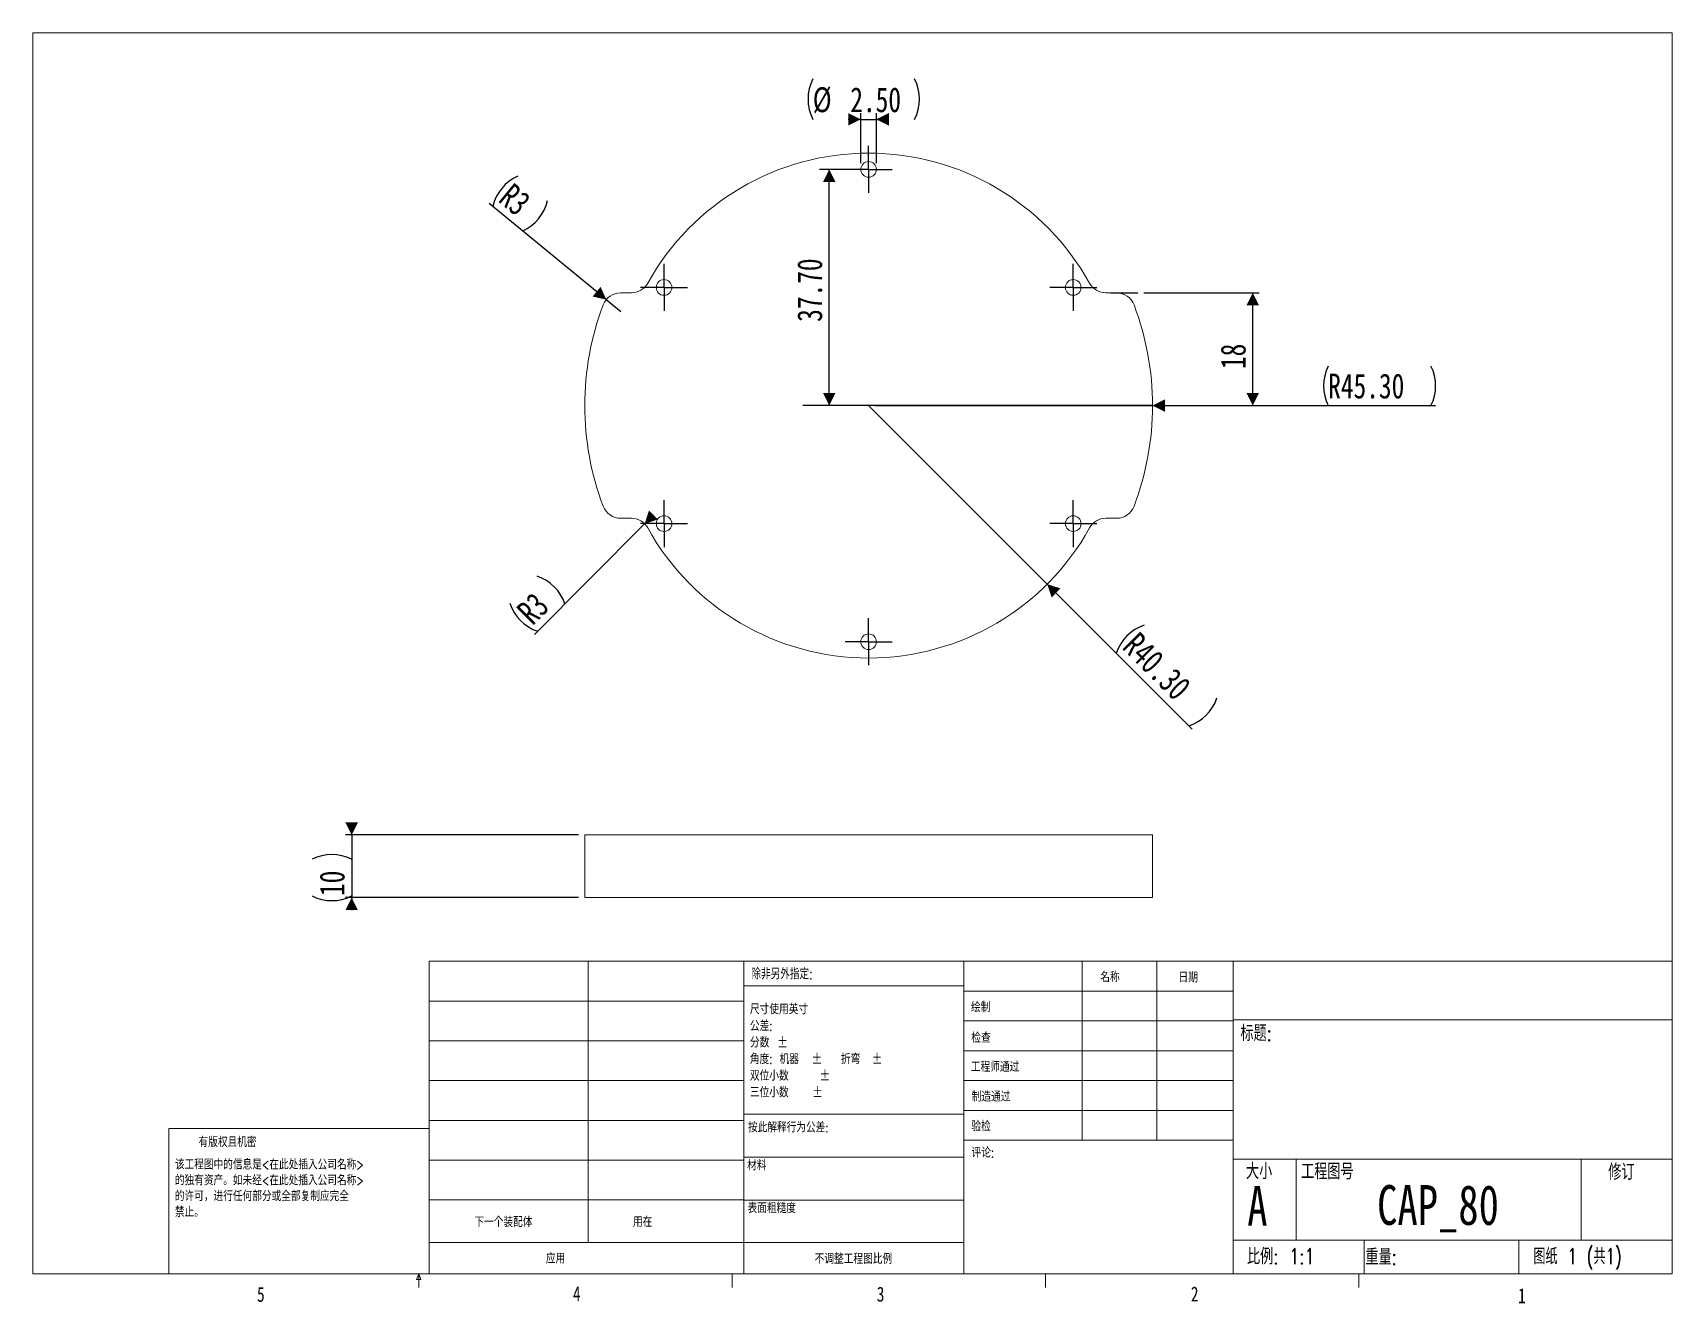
# Model space of a CAD drawing. Header units: millimetres. Extents: x 8 to 270, y 5 to 208.
import ezdxf

# ---------------------------------------------------------------- set-up
doc = ezdxf.new("R2010")
doc.units = ezdxf.units.MM
doc.layers.add('FORMAT', color=7, linetype='Continuous')
doc.styles.add('SLDTEXTSTYLE0', font='TXT', dxfattribs={"width": 0.75, "bigfont": 'bigfont'})
doc.styles.add('SLDTEXTSTYLE1', font='TXT', dxfattribs={"width": 0.75})
doc.styles.add('SLDTEXTSTYLE2', font='TXT', dxfattribs={"width": 0.694444, "bigfont": 'bigfont'})
doc.dimstyles.new('SLDDIMSTYLE0', dxfattribs={"dimtxt": 3.96875, "dimasz": 2, "dimexe": 0, "dimexo": 0.0625, "dimgap": 0.992188, "dimtad": 1, "dimrnd": 1e-09, "dimzin": 4, "dimdsep": 46, "dimtxsty": 'SLDTEXTSTYLE1', "dimsah": 1, "dimcen": 0.09, "dimadec": 0, "dimazin": 1, "dimtfac": 1, "dimtofl": 0, "dimtmove": 0, "dimatfit": 3, "dimfxl": 0, "dimfrac": 2, "dimtolj": 1, "dimtzin": 12, "dimarcsym": 0})
doc.dimstyles.new('SLDDIMSTYLE1', dxfattribs={"dimtxt": 3.96875, "dimasz": 2, "dimexe": 0, "dimexo": 0.0625, "dimgap": 0.992188, "dimtad": 1, "dimdec": 6, "dimrnd": 1e-09, "dimzin": 12, "dimdsep": 46, "dimtxsty": 'SLDTEXTSTYLE1', "dimsah": 1, "dimcen": 0.09, "dimadec": 0, "dimazin": 3, "dimtfac": 1, "dimtofl": 0, "dimtmove": 0, "dimatfit": 3, "dimfxl": 0, "dimfrac": 2, "dimtolj": 1, "dimtzin": 12, "dimarcsym": 0})
doc.dimstyles.new('SLDDIMSTYLE2', dxfattribs={"dimtxt": 3.96875, "dimasz": 2, "dimexe": 0, "dimexo": 0.0625, "dimgap": 0.992188, "dimtad": 1, "dimrnd": 1e-09, "dimzin": 4, "dimdsep": 46, "dimtxsty": 'SLDTEXTSTYLE1', "dimsah": 1, "dimcen": 0, "dimadec": 0, "dimazin": 1, "dimtfac": 1, "dimtofl": 0, "dimtmove": 0, "dimatfit": 3, "dimfxl": 0, "dimfrac": 2, "dimtolj": 1, "dimtzin": 12, "dimarcsym": 0})
doc.dimstyles.new('SLDDIMSTYLE3', dxfattribs={"dimtxt": 3.96875, "dimasz": 2, "dimexe": 0, "dimexo": 0.0625, "dimgap": 0.992188, "dimtad": 1, "dimrnd": 1e-09, "dimzin": 4, "dimdsep": 46, "dimtxsty": 'SLDTEXTSTYLE1', "dimsah": 1, "dimcen": 0.09, "dimadec": 0, "dimazin": 1, "dimtfac": 1, "dimtmove": 0, "dimatfit": 0, "dimfxl": 0, "dimfrac": 2, "dimtolj": 1, "dimtzin": 12, "dimarcsym": 0})
doc.dimstyles.new('SLDDIMSTYLE4', dxfattribs={"dimtxt": 3.96875, "dimasz": 2, "dimexe": 0, "dimexo": 0.0625, "dimgap": 0.992188, "dimtad": 1, "dimrnd": 1e-09, "dimzin": 12, "dimdsep": 46, "dimtxsty": 'SLDTEXTSTYLE1', "dimsah": 1, "dimcen": 0, "dimadec": 0, "dimazin": 3, "dimtfac": 1, "dimtofl": 0, "dimtmove": 0, "dimatfit": 3, "dimfxl": 0, "dimfrac": 2, "dimtolj": 1, "dimtzin": 12, "dimarcsym": 0})
doc.dimstyles.new('SLDDIMSTYLE5', dxfattribs={"dimtxt": 3.96875, "dimasz": 2, "dimexe": 0, "dimexo": 0.0625, "dimgap": 0.992188, "dimtad": 1, "dimrnd": 1e-09, "dimzin": 12, "dimdsep": 46, "dimtxsty": 'SLDTEXTSTYLE1', "dimsah": 1, "dimcen": 0, "dimadec": 0, "dimazin": 3, "dimtfac": 1, "dimtofl": 0, "dimtmove": 1, "dimatfit": 3, "dimfxl": 0, "dimfrac": 2, "dimtolj": 1, "dimtzin": 12, "dimarcsym": 0})
doc.dimstyles.new('SLDDIMSTYLE6', dxfattribs={"dimtxt": 3.96875, "dimasz": 2, "dimexe": 0, "dimexo": 0.0625, "dimgap": 0.992188, "dimtad": 1, "dimdec": 6, "dimrnd": 1e-09, "dimzin": 12, "dimdsep": 46, "dimtxsty": 'SLDTEXTSTYLE1', "dimsah": 1, "dimcen": 0.09, "dimadec": 0, "dimazin": 3, "dimtfac": 1, "dimtmove": 0, "dimatfit": 0, "dimfxl": 0, "dimfrac": 2, "dimtolj": 1, "dimtzin": 12, "dimarcsym": 0})

# ---------------------------------------------------------------- blocks, each defined once
blk = doc.blocks.new('SW_NOTE_0')
at = {"color": 0, "linetype": 'Continuous', "lineweight": 0, "char_height": 1.651, "attachment_point": 1}
for s, insert, style in [('\\M+18EDA\\M+190A1\\M+18E67\\M+19770\\M+18970\\M+190A1', (0, 2.13), 'SLDTEXTSTYLE0'), ('\\M+18CF6\\M+18DB7:', (0, -0.52), 'SLDTEXTSTYLE0'), ('\\M+195AA\\M+19094', (0, -3.17), 'SLDTEXTSTYLE0'), ('%%p', (4.35, -3.17), 'SLDTEXTSTYLE1'), ('\\M+18A70\\M+19378: \\M+18AF7\\M+18AED', (0, -5.82), 'SLDTEXTSTYLE0'), ('%%p', (9.86, -5.82), 'SLDTEXTSTYLE1'), ('\\M+190DC\\M+19C5E', (14.53, -5.82), 'SLDTEXTSTYLE0'), ('%%p', (19.44, -5.82), 'SLDTEXTSTYLE1'), ('\\M+1916F\\M+188CA\\M+18FAC\\M+19094', (0, -8.48), 'SLDTEXTSTYLE0'), ('%%p', (11.13, -8.48), 'SLDTEXTSTYLE1'), ('\\M+18E4F\\M+188CA\\M+18FAC\\M+19094', (0, -11.13), 'SLDTEXTSTYLE0'), ('%%p', (9.92, -11.13), 'SLDTEXTSTYLE1')]:
    blk.add_mtext(s, dxfattribs=dict(at, insert=insert, style=style))
blk = doc.blocks.new('SW_NOTE_1')
at = {"color": 0, "linetype": 'Continuous', "lineweight": 0, "char_height": 1.524, "attachment_point": 1, "style": 'SLDTEXTSTYLE0'}
for s, insert in [('该\\M+18D48\\M+192F6图\\M+19286\\M+19349\\M+1904D\\M+191A7\\M+190A5<\\M+18DDD\\M+18D9F处\\M+19D87\\M+193FC\\M+18CF6\\M+18E69\\M+196BC\\M+18FCC>', (0, 1.96)), ('\\M+19349\\M+193C6\\M+1974C资产\\M+18142\\M+19440\\M+196A2经<\\M+18DDD\\M+18D9F处\\M+19D87\\M+193FC\\M+18CF6\\M+18E69\\M+196BC\\M+18FCC>', (0, -0.56)), ('\\M+19349许\\M+189C2\\M+18143进\\M+18D73\\M+19443\\M+189BD\\M+19594\\M+195AA\\M+188BD\\M+19153\\M+19594复\\M+190A7应\\M+18AAE\\M+19153', (0, -3.08)), ('\\M+18BD6\\M+18E7E\\M+18142', (0, -5.61))]:
    blk.add_mtext(s, dxfattribs=dict(at, insert=insert))
blk = doc.blocks.new('_D')
at = {"layer": 'FORMAT'}
blk.add_line((135.48, 148.57), (135.48, 186.27), dxfattribs=at)
for points in [[(135.48, 186.27), (134.48, 184.27), (136.48, 184.27)], [(135.48, 148.57), (136.48, 150.57), (134.48, 150.57)]]:
    blk.add_solid(points, dxfattribs=at)
at = {"layer": 'FORMAT', "insert": (130.37, 161.93), "char_height": 3.969, "attachment_point": 1, "rotation": 90, "style": 'SLDTEXTSTYLE1'}
blk.add_mtext('37.70', dxfattribs=at)
blk = doc.blocks.new('_D_1')
at = {"layer": 'FORMAT'}
for p, q in [((185.69, 166.57), (204.06, 166.57)), ((203.06, 148.57), (203.06, 166.57)), ((142.76, 148.57), (204.06, 148.57))]:
    blk.add_line(p, q, dxfattribs=at)
for points in [[(203.06, 166.57), (202.06, 164.57), (204.06, 164.57)], [(203.06, 148.57), (204.06, 150.57), (202.06, 150.57)]]:
    blk.add_solid(points, dxfattribs=at)
at = {"layer": 'FORMAT', "insert": (197.95, 154.4), "char_height": 3.969, "attachment_point": 1, "rotation": 90, "style": 'SLDTEXTSTYLE1'}
blk.add_mtext('18', dxfattribs=at)
blk = doc.blocks.new('_D_2')
at = {"layer": 'FORMAT'}
for q in [(141.76, 148.57), (193.42, 96.92)]:
    blk.add_line((170.26, 120.07), q, dxfattribs=at)
for centre, start, end in [((187.98, 106.81), 108.4349, 161.5651), ((190.66, 104.13), 288.4349, 341.5651)]:
    blk.add_arc(centre, 7.05, start, end, dxfattribs=at)
blk.add_solid([(170.26, 120.07), (170.97, 117.95), (172.38, 119.37)], dxfattribs=at)
at = {"layer": 'FORMAT', "insert": (184.9, 112.66), "char_height": 3.969, "attachment_point": 1, "rotation": 315, "style": 'SLDTEXTSTYLE1'}
blk.add_mtext('R40.30', dxfattribs=at)
blk = doc.blocks.new('_D_3')
at = {"layer": 'FORMAT'}
for q in [(141.76, 148.57), (232.25, 148.57)]:
    blk.add_line((187.06, 148.57), q, dxfattribs=at)
for centre, start, end in [((221.41, 151.72), 153.4349, 206.5651), ((225.2, 151.72), 333.4349, 26.5651)]:
    blk.add_arc(centre, 7.05, start, end, dxfattribs=at)
blk.add_solid([(187.06, 148.57), (189.06, 147.57), (189.06, 149.57)], dxfattribs=at)
at = {"layer": 'FORMAT', "insert": (215.1, 153.68), "char_height": 3.969, "attachment_point": 1, "style": 'SLDTEXTSTYLE1'}
blk.add_mtext('R45.30', dxfattribs=at)
blk = doc.blocks.new('_D_4')
at = {"layer": 'FORMAT'}
for p, q in [((140.51, 194.26), (138.51, 194.26)), ((140.51, 187.26), (140.51, 195.25)), ((140.51, 194.26), (143.01, 194.26)), ((143.01, 187.26), (143.01, 195.25)), ((143.01, 194.26), (145.01, 194.26))]:
    blk.add_line(p, q, dxfattribs=at)
for centre, start, end in [((139.31, 197.49), 153.4349, 206.5651), ((142.64, 197.49), 333.4349, 26.5651)]:
    blk.add_arc(centre, 7.22, start, end, dxfattribs=at)
for points in [[(140.51, 194.26), (138.51, 195.26), (138.51, 193.26)], [(143.01, 194.26), (145.01, 193.26), (145.01, 195.26)]]:
    blk.add_solid(points, dxfattribs=at)
at = {"layer": 'FORMAT', "char_height": 3.969, "attachment_point": 1, "style": 'SLDTEXTSTYLE1'}
for s, insert in [('%%c', (132.85, 199.38)), ('2.50', (138.84, 199.38))]:
    blk.add_mtext(s, dxfattribs=dict(at, insert=insert))
blk = doc.blocks.new('_D_5')
at = {"layer": 'FORMAT'}
for q in [(81.22, 180.84), (102.21, 163.57)]:
    blk.add_line((99.9, 165.48), q, dxfattribs=at)
for centre, start, end in [((88.65, 178.76), 113.9904, 167.1205), ((83.65, 182.87), 293.9904, 347.1205)]:
    blk.add_arc(centre, 7.05, start, end, dxfattribs=at)
blk.add_solid([(99.9, 165.48), (98.99, 167.52), (97.72, 165.98)], dxfattribs=at)
at = {"layer": 'FORMAT', "insert": (85.02, 184.29), "char_height": 3.969, "attachment_point": 1, "rotation": 320.5554, "style": 'SLDTEXTSTYLE1'}
blk.add_mtext('R3', dxfattribs=at)
blk = doc.blocks.new('_D_6')
at = {"layer": 'FORMAT'}
for q in [(107.43, 131.11), (88.44, 112.02)]:
    blk.add_line((106.02, 129.69), q, dxfattribs=at)
for centre, start, end in [((86.62, 114.66), 18.4349, 71.5651), ((91.19, 119.23), 198.4349, 251.5651)]:
    blk.add_arc(centre, 7.05, start, end, dxfattribs=at)
blk.add_solid([(106.02, 129.69), (108.14, 130.4), (106.72, 131.82)], dxfattribs=at)
at = {"layer": 'FORMAT', "insert": (85.34, 116.16), "char_height": 3.969, "attachment_point": 1, "rotation": 45, "style": 'SLDTEXTSTYLE1'}
blk.add_mtext('R3', dxfattribs=at)
blk = doc.blocks.new('SW_CENTERMARKSYMBOL_0')
at = {"layer": 'FORMAT', "color": 0}
for p, q in [((0, 2.5), (0, 3.75)), ((-2.5, 0), (-3.75, 0)), ((0, 0), (-2.5, 0)), ((0, 0), (0, 2.5)), ((0, 0), (0, -2.5)), ((0, 0), (2.5, 0)), ((2.5, 0), (3.75, 0)), ((0, -2.5), (0, -3.75))]:
    blk.add_line(p, q, dxfattribs=at)
blk = doc.blocks.new('SW_CENTERMARKSYMBOL_1')
at = {"layer": 'FORMAT', "color": 0}
for p, q in [((0, 2.5), (0, 3.75)), ((-2.5, 0), (-3.75, 0)), ((0, 0), (-2.5, 0)), ((0, 0), (0, 2.5)), ((0, 0), (0, -2.5)), ((0, 0), (2.5, 0)), ((2.5, 0), (3.75, 0)), ((0, -2.5), (0, -3.75))]:
    blk.add_line(p, q, dxfattribs=at)
blk = doc.blocks.new('SW_CENTERMARKSYMBOL_2')
at = {"layer": 'FORMAT', "color": 0}
for p, q in [((0, 2.5), (0, 3.75)), ((-2.5, 0), (-3.75, 0)), ((0, 0), (-2.5, 0)), ((0, 0), (0, 2.5)), ((0, 0), (0, -2.5)), ((0, 0), (2.5, 0)), ((2.5, 0), (3.75, 0)), ((0, -2.5), (0, -3.75))]:
    blk.add_line(p, q, dxfattribs=at)
blk = doc.blocks.new('SW_CENTERMARKSYMBOL_3')
at = {"layer": 'FORMAT', "color": 0}
for p, q in [((0, 2.5), (0, 3.75)), ((-2.5, 0), (-3.75, 0)), ((0, 0), (-2.5, 0)), ((0, 0), (0, 2.5)), ((0, 0), (0, -2.5)), ((0, 0), (2.5, 0)), ((2.5, 0), (3.75, 0)), ((0, -2.5), (0, -3.75))]:
    blk.add_line(p, q, dxfattribs=at)
blk = doc.blocks.new('SW_CENTERMARKSYMBOL_4')
at = {"layer": 'FORMAT', "color": 0}
for p, q in [((0, 2.5), (0, 3.75)), ((-2.5, 0), (-3.75, 0)), ((0, 0), (-2.5, 0)), ((0, 0), (0, 2.5)), ((0, 0), (0, -2.5)), ((0, 0), (2.5, 0)), ((2.5, 0), (3.75, 0)), ((0, -2.5), (0, -3.75))]:
    blk.add_line(p, q, dxfattribs=at)
blk = doc.blocks.new('SW_CENTERMARKSYMBOL_5')
at = {"layer": 'FORMAT', "color": 0}
for p, q in [((0, 2.5), (0, 3.75)), ((-2.5, 0), (-3.75, 0)), ((0, 0), (-2.5, 0)), ((0, 0), (0, 2.5)), ((0, 0), (0, -2.5)), ((0, 0), (2.5, 0)), ((2.5, 0), (3.75, 0)), ((0, -2.5), (0, -3.75))]:
    blk.add_line(p, q, dxfattribs=at)
blk = doc.blocks.new('_D_7')
at = {"layer": 'FORMAT'}
for p, q in [((59.27, 80.03), (59.27, 82.03)), ((95.47, 80.03), (58.28, 80.03)), ((59.27, 80.03), (59.27, 70.03)), ((95.47, 70.03), (58.28, 70.03)), ((59.27, 70.03), (59.27, 68.03))]:
    blk.add_line(p, q, dxfattribs=at)
for centre, start, end in [((56.11, 69.84), 63.4349, 116.5651), ((56.11, 76.59), 243.4349, 296.5651)]:
    blk.add_arc(centre, 7.05, start, end, dxfattribs=at)
for points in [[(59.27, 80.03), (60.27, 82.03), (58.27, 82.03)], [(59.27, 70.03), (58.27, 68.03), (60.27, 68.03)]]:
    blk.add_solid(points, dxfattribs=at)
at = {"layer": 'FORMAT', "insert": (54.15, 70.28), "char_height": 3.969, "attachment_point": 1, "rotation": 90, "style": 'SLDTEXTSTYLE1'}
blk.add_mtext('10', dxfattribs=at)

msp = doc.modelspace()

# ---------------------------------------------------------------- linework, layer by layer
at = {"color": 7, "linetype": 'Continuous', "lineweight": 0}
for p, q in [((8.3801458, 208.0786585), (270.0001458, 208.0786585)), ((8.3801458, 208.0786585), (8.3801458, 9.9586585)), ((270.0001458, 9.9586585), (270.0001458, 208.0786585)), ((71.6542778, 59.8530969), (270.0001458, 59.8530969)), ((71.6542778, 9.9586585), (71.6542778, 59.8530969)), ((97.0029731, 59.8530969), (97.0029731, 14.9440392)), ((121.8738769, 9.9586585), (121.8738769, 59.8530969)), ((156.9627354, 59.8530969), (156.9627354, 9.9586585)), ((175.8602232, 59.8530969), (175.8602232, 31.2780969)), ((187.7608142, 59.8530969), (187.7608142, 31.2780969)), ((199.9286579, 59.8530969), (199.9286579, 9.9586585)), ((156.9627354, 55.9328663), (121.8738769, 55.9328663)), ((156.9627354, 55.0905969), (199.9286579, 55.0905969)), ((71.6542778, 53.5030969), (121.8738769, 53.5030969)), ((156.9627354, 50.3280969), (199.9286579, 50.3280969)), ((199.9286579, 50.5274674), (270.0001458, 50.5274674)), ((71.6542778, 47.1530969), (121.8738769, 47.1530969)), ((156.9627354, 45.5655969), (199.9286579, 45.5655969)), ((71.6542778, 40.8030969), (121.8738769, 40.8030969)), ((199.9286579, 40.8030969), (156.9627354, 40.8030969)), ((71.6542778, 34.4530969), (121.8738769, 34.4530969)), ((121.8738769, 35.4532319), (156.9627354, 35.4532319)), ((199.9286579, 36.0405969), (156.9627354, 36.0405969)), ((30.0691625, 9.9586585), (30.0691625, 33.1830969)), ((71.6542778, 33.1830969), (30.0691625, 33.1830969)), ((199.9286579, 31.2780969), (156.9627354, 31.2780969)), ((71.6542778, 28.1030969), (121.8738769, 28.1030969)), ((121.8738769, 28.5952319), (156.9627354, 28.5952319)), ((199.9286579, 28.2431806), (270.0001458, 28.2431806)), ((209.9754945, 28.2431806), (209.9754945, 15.3659589)), ((255.4729893, 28.2431806), (255.4729893, 15.3659589)), ((71.6542778, 21.7530969), (121.8738769, 21.7530969)), ((121.8738769, 21.7372319), (156.9627354, 21.7372319)), ((71.6542778, 14.9440392), (156.9627354, 14.9440392)), ((199.9286579, 15.3659589), (270.0001458, 15.3659589)), ((220.8363253, 15.3659589), (220.8363253, 9.9586585)), ((245.5228938, 15.3659589), (245.5228938, 9.9586585)), ((270.0001458, 9.9586585), (8.3801458, 9.9586585)), ((69.6322174, 9.0805), (69.9687958, 9.9586585)), ((70.2876921, 9.0805), (69.6322174, 9.0805)), ((69.9687958, 9.9586585), (69.9687958, 7.8047587)), ((69.9687958, 9.9586585), (70.2876921, 9.0805)), ((119.9750458, 9.9586585), (119.9750458, 7.8047587)), ((169.9812958, 9.9586585), (169.9812958, 7.8047587)), ((219.9875458, 9.9586585), (219.9875458, 7.8047587))]:
    msp.add_line(p, q, dxfattribs=at)
at = {"color": 7, "linetype": 'Continuous', "lineweight": 15}
for p, q in [((102.2134461, 166.5707483), (103.89781, 166.5707483)), ((179.6312928, 166.5707483), (181.3156568, 166.5707483)), ((103.89781, 130.5707499), (102.2134461, 130.5707499)), ((181.3156568, 130.5707499), (179.6312928, 130.5707499)), ((96.464552, 80.0298666), (96.464552, 70.0298668)), ((96.464552, 80.0298666), (99.4084031, 80.0298666)), ((99.4084031, 80.0298666), (102.2134461, 80.0298666)), ((103.89781, 80.0298666), (102.2134461, 80.0298666)), ((103.89781, 80.0298666), (106.5213718, 80.0298666)), ((177.0077311, 80.0298666), (106.5213718, 80.0298666)), ((177.0077311, 80.0298666), (179.6312928, 80.0298666)), ((181.3156568, 80.0298666), (179.6312928, 80.0298666)), ((181.3156568, 80.0298666), (184.1206998, 80.0298666)), ((184.1206998, 80.0298666), (187.0645508, 80.0298666)), ((187.0645508, 70.0298668), (187.0645508, 80.0298666)), ((96.464552, 70.0298668), (99.4084031, 70.0298668)), ((102.2134461, 70.0298668), (99.4084031, 70.0298668)), ((103.89781, 70.0298668), (102.2134461, 70.0298668)), ((106.5213718, 70.0298668), (103.89781, 70.0298668)), ((177.0077311, 70.0298668), (106.5213718, 70.0298668)), ((179.6312928, 70.0298668), (177.0077311, 70.0298668)), ((181.3156568, 70.0298668), (179.6312928, 70.0298668)), ((184.1206998, 70.0298668), (181.3156568, 70.0298668)), ((184.1206998, 70.0298668), (187.0645508, 70.0298668))]:
    msp.add_line(p, q, dxfattribs=at)
for centre in [(141.7645514, 186.2707491), (109.1153937, 167.4207491), (174.4137091, 167.4207491), (109.1153937, 129.7207491), (174.4137091, 129.7207491), (141.7645514, 110.8707491)]:
    msp.add_circle(centre, 1.25, dxfattribs=at)
for centre, radius, start, end in [((141.7645514, 148.5707491), 40.3, 29.011715861, 150.988284139), ((103.8978114, 169.5707491), 3, 270, 330.988284139), ((179.6312914, 169.5707491), 3, 209.011715861, 270), ((102.2134452, 163.5707491), 3, 90, 159.230460265), ((181.3156576, 163.5707491), 3, 20.769539735, 90), ((141.7645514, 148.5707491), 45.3, 159.230460265, 200.769539735), ((141.7645514, 148.5707491), 45.3, 339.230460265, 20.769539735), ((102.2134452, 133.5707491), 3, 200.769539735, 270), ((181.3156576, 133.5707491), 3, 270, 339.230460265), ((103.8978114, 127.5707491), 3, 29.011715861, 90), ((141.7645514, 148.5707491), 40.3, 209.011715861, 330.988284139), ((179.6312914, 127.5707491), 3, 90, 150.988284139)]:
    msp.add_arc(centre, radius, start, end, dxfattribs=at)
at = {"layer": 'FORMAT'}
for p, q in [((141.7645514, 186.2707491), (133.9282859, 186.2707491)), ((180.4734745, 166.5707491), (184.6979803, 166.5707491)), ((141.7645514, 148.5707491), (131.2806815, 148.5707491))]:
    msp.add_line(p, q, dxfattribs=at)

# ---------------------------------------------------------------- block references
at = {"color": 7, "linetype": 'Continuous', "lineweight": 0}
for name, p in [('SW_NOTE_0', (122.817482, 50.9248886)), ('SW_NOTE_1', (31.054571, 26.196272))]:
    msp.add_blockref(name, p, dxfattribs=at)
at = {"layer": 'FORMAT'}
for name, p in [('SW_CENTERMARKSYMBOL_0', (141.7645514, 186.2707491)), ('SW_CENTERMARKSYMBOL_5', (109.1153937, 167.4207491)), ('SW_CENTERMARKSYMBOL_1', (174.4137091, 167.4207491)), ('SW_CENTERMARKSYMBOL_4', (109.1153937, 129.7207491)), ('SW_CENTERMARKSYMBOL_2', (174.4137091, 129.7207491)), ('SW_CENTERMARKSYMBOL_3', (141.7645514, 110.8707491))]:
    msp.add_blockref(name, p, dxfattribs=at)

# ---------------------------------------------------------------- texts
at = {"color": 7, "linetype": 'Continuous', "lineweight": 0}
for s, insert, char_height, attachment_point, style in [('\\M+18F9C\\M+194F1另\\M+18A4F\\M+18E77\\M+192E8:', (123.0581178, 58.7577035), 1.778, 1, 'SLDTEXTSTYLE0'), ('\\M+196BC\\M+18FCC', (178.7239883, 58.1816496), 1.651, 1, 'SLDTEXTSTYLE0'), ('\\M+193FA\\M+18AFA', (191.215037, 58.1375498), 1.651, 1, 'SLDTEXTSTYLE0'), ('绘\\M+190A7', (158.0966977, 53.3814051), 1.651, 1, 'SLDTEXTSTYLE0'), ('标题:', (201.0935886, 49.6516181), 2.54, 1, 'SLDTEXTSTYLE0'), ('检查', (158.150824, 48.4954557), 1.651, 1, 'SLDTEXTSTYLE0'), ('\\M+18D48\\M+192F6师\\M+192CA过', (158.0773352, 43.8594545), 1.651, 1, 'SLDTEXTSTYLE0'), ('\\M+190A7\\M+191A2\\M+192CA过', (158.2030225, 39.1041342), 1.651, 1, 'SLDTEXTSTYLE0'), ('\\M+188C2\\M+18D9F\\M+189F0释\\M+18D73为\\M+18CF6\\M+18DB7:', (122.5090936, 34.0867583), 1.524, 1, 'SLDTEXTSTYLE0'), ('验检', (158.1617651, 34.3816983), 1.651, 1, 'SLDTEXTSTYLE0'), ('\\M+1974C\\M+194C5权\\M+18A8E\\M+18AF7\\M+196A7', (34.8297233, 31.7415486), 1.524, 1, 'SLDTEXTSTYLE0'), ('评论:', (158.1839535, 30.1673594), 1.651, 1, 'SLDTEXTSTYLE0'), ('\\M+18DDE\\M+197BF', (122.3803512, 28.0116727), 1.524, 1, 'SLDTEXTSTYLE0'), ('\\M+191E5\\M+18FAC', (201.9797378, 27.6166922), 2.54, 1, 'SLDTEXTSTYLE0'), ('\\M+18D48\\M+192F6图\\M+18D86', (210.7808101, 27.5811622), 2.54, 1, 'SLDTEXTSTYLE0'), ('\\M+18F43订', (259.7850557, 27.481944), 2.54, 1, 'SLDTEXTSTYLE0'), ('A', (202.1801459, 23.9830377), 6.35, 1, 'SLDTEXTSTYLE1'), ('CAP_80', (232.6267303, 24.1315784), 6.35, 2, 'SLDTEXTSTYLE1'), ('\\M+1955C\\M+196CA\\M+19165糙\\M+19378', (122.4498465, 21.1968902), 1.524, 1, 'SLDTEXTSTYLE0'), ('\\M+189BA\\M+188EA\\M+198A2\\M+19195\\M+1947A\\M+191CC', (78.8416496, 19.0299208), 1.5875, 1, 'SLDTEXTSTYLE0'), ('\\M+19770\\M+18DDD', (104.1542437, 19.0562339), 1.5875, 1, 'SLDTEXTSTYLE0'), ('应\\M+19770', (90.2497562, 13.2082337), 1.5875, 1, 'SLDTEXTSTYLE0'), ('\\M+19573调\\M+190AE\\M+18D48\\M+192F6图\\M+194E4\\M+197E1', (139.329088, 13.153269), 1.5875, 2, 'SLDTEXTSTYLE0'), ('\\M+194E4\\M+197E1: 1:1', (202.1487947, 14.0233092), 2.54, 1, 'SLDTEXTSTYLE0'), ('\\M+18F64\\M+197CA:', (221.0401768, 13.9363789), 2.54, 1, 'SLDTEXTSTYLE0'), ('图纸 1 (\\M+18BA41)', (247.8310473, 14.0315684), 2.54, 1, 'SLDTEXTSTYLE2'), ('4', (94.5845283, 7.9685833), 2.38125, 1, 'SLDTEXTSTYLE1'), ('3', (143.0641215, 7.9151273), 2.38125, 1, 'SLDTEXTSTYLE1'), ('2', (193.1916932, 7.935954), 2.38125, 1, 'SLDTEXTSTYLE1'), ('5', (44.1652902, 7.8888952), 2.38125, 1, 'SLDTEXTSTYLE1'), ('1', (245.4146002, 7.6548491), 2.38125, 1, 'SLDTEXTSTYLE1')]:
    msp.add_mtext(s, dxfattribs=dict(at, insert=insert, char_height=char_height, attachment_point=attachment_point, style=style))

# ---------------------------------------------------------------- dimensions: what is measured, and where the dimension line sits
at = {"layer": 'FORMAT'}
dim = msp.add_linear_dim(base=(143.0145514, 194.2610545), p1=(140.5145514, 186.2707491), p2=(143.0145514, 186.2707491), text='(%%c<>)', dimstyle='SLDDIMSTYLE3', dxfattribs=at)
dim.commit()
dim.dimension.update_dxf_attribs({"geometry": '_D_4', "text_midpoint": (140.9758835, 194.2610545), "dimtype": 160})
for base, p1, p2, dimstyle, picture, middle in [((135.4810255, 186.2707491), (131.2806815, 148.5707491), (133.9282859, 186.2707491), 'SLDDIMSTYLE0', '_D', (135.4810255, 168.52865)), ((203.0645514, 166.5707491), (141.7645514, 148.5707491), (184.6979803, 166.5707491), 'SLDDIMSTYLE1', '_D_1', (203.0645514, 157.3302672))]:
    dim = msp.add_linear_dim(base=base, p1=p1, p2=p2, angle=90, dimstyle=dimstyle, dxfattribs=at)
    dim.commit()
    dim.dimension.update_dxf_attribs({"geometry": picture, "text_midpoint": middle, "dimtype": 160})
for center, mpoint, dimstyle, picture, middle in [((102.2134452, 163.5707491), (99.8967258, 165.4767426), 'SLDDIMSTYLE4', '_D_5', (83.9686503, 178.580984)), ((141.7645514, 148.5707491), (187.0645514, 148.5707491), 'SLDDIMSTYLE2', '_D_3', (223.3833709, 148.5707591)), ((141.7645514, 148.5707491), (170.2609547, 120.0743458), 'SLDDIMSTYLE2', '_D_2', (187.1597433, 103.1755773)), ((103.8978114, 127.5707491), (106.0191317, 129.6920694), 'SLDDIMSTYLE5', '_D_6', (90.8536513, 114.526589))]:
    dim = msp.add_radius_dim(center=center, mpoint=mpoint, text='(<>)', dimstyle=dimstyle, dxfattribs=at)
    dim.commit()
    dim.dimension.update_dxf_attribs({"geometry": picture, "text_midpoint": middle, "dimtype": 164})
dim = msp.add_linear_dim(base=(59.2677682, 70.0298668), p1=(96.4645514, 80.0298668), p2=(96.4645514, 70.0298668), angle=90, text='(<>)', dimstyle='SLDDIMSTYLE6', dxfattribs=at)
dim.commit()
dim.dimension.update_dxf_attribs({"geometry": '_D_7', "text_midpoint": (59.2677682, 73.2174014), "dimtype": 160})

doc.saveas('drawing.dxf')
